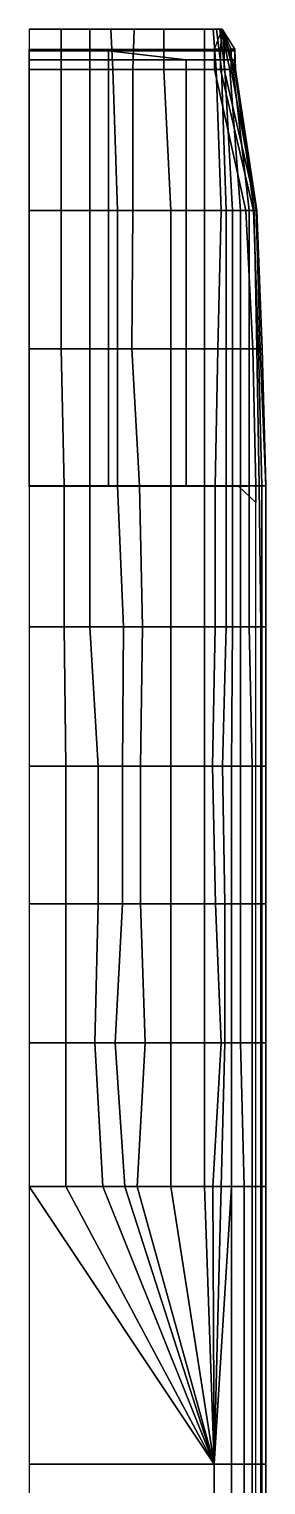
# Model space of a CAD drawing. Extents: x -1.4 to 4.2, y -36.1 to 35.8.
# Drawn here: x 0 to 4.23, y 9.77 to 35.78 of the extents above; entities that cross this region are included whole.
import ezdxf

# ---------------------------------------------------------------- set-up
doc = ezdxf.new("R2010")
doc.units = 0
doc.layers.add('H2', color=7, linetype='CONTINUOUS')

msp = doc.modelspace()

# ---------------------------------------------------------------- linework, layer by layer
at = {"layer": 'H2'}
for points in [[(0, 35.78000000000001, -0.2100000000000008), (3.444999999999993, 35.78000000000001, -0.2100000000000008), (3.444999999999993, 35.78000000000001, 0.2449999999999974), (0, 35.78000000000001, 0.2449999999999974)], [(3.444999999999993, 35.78000000000001, 0.2449999999999974), (3.444999999999993, 35.78000000000001, 0.2449999999999974), (3.41500000000002, 35.42000000000001, 2.674999999999993), (3.310000000000002, 35.42000000000001, 2.719999999999997)], [(3.444999999999993, 35.78000000000001, 0.2449999999999974), (3.444999999999993, 35.78000000000001, 0.2449999999999974), (3.480000000000018, 35.42000000000001, 2.574999999999996), (3.41500000000002, 35.42000000000001, 2.674999999999995)], [(3.444999999999993, 35.78000000000001, 0.2449999999999974), (3.444999999999993, 35.78000000000001, 0.2449999999999974), (3.605000000000018, 35.42000000000001, 1.999999999999998), (3.480000000000018, 35.42000000000001, 2.574999999999997)], [(3.444999999999993, 35.78000000000001, 0.2449999999999974), (3.444999999999993, 35.78000000000001, -0.2100000000000008), (3.685000000000002, 35.06000000000001, -0.2100000000000008), (3.670000000000015, 35.42000000000001, 1.424999999999996)], [(3.444999999999993, 35.78000000000001, 0.2449999999999974), (3.444999999999993, 35.78000000000001, 0.2449999999999974), (3.670000000000015, 35.42000000000001, 1.424999999999996), (3.605000000000018, 35.42000000000001, 1.999999999999998)], [(0, 35.42000000000001, 2.82), (0, 35.42000000000001, 2.82), (1.41500000000002, 35.39000000000001, 2.980000000000005), (2.84e-14, 35.39000000000001, 3.000000000000008)], [(0, 35.42000000000001, 2.82), (0, 35.42000000000001, 2.82), (1.41500000000002, 35.39000000000001, 2.980000000000005)], [(0, 35.42000000000001, 2.82), (3.310000000000002, 35.42000000000001, 2.719999999999997), (3.310000000000002, 35.39000000000001, 2.899999999999997), (1.41500000000002, 35.39000000000001, 2.980000000000005)], [(0, 35.39000000000001, 3), (1.414999999999992, 35.39000000000001, 2.979999999999996), (1.41500000000002, 35.23000000000001, 3.110000000000005), (2.84e-14, 35.23000000000001, 3.130000000000008)], [(1.414999999999992, 35.39000000000001, 2.979999999999996), (1.41500000000002, 35.39000000000001, 2.980000000000005), (2.800000000000039, 35.23000000000001, 3.055000000000005), (1.41500000000002, 35.23000000000001, 3.110000000000005)], [(1.41500000000002, 35.39000000000001, 2.980000000000005), (3.310000000000002, 35.39000000000001, 2.899999999999997), (3.310000000000002, 35.23000000000001, 3.030000000000007), (2.800000000000039, 35.23000000000001, 3.055000000000005)], [(3.310000000000002, 35.42000000000001, 2.719999999999997), (3.41500000000002, 35.42000000000001, 2.674999999999995), (3.415000000000015, 35.38999999999999, 2.855000000000015), (3.309999999999996, 35.38999999999999, 2.900000000000017)], [(3.310000000000002, 35.39000000000001, 2.899999999999997), (3.41500000000002, 35.39000000000001, 2.854999999999995), (3.41500000000002, 35.22999999999999, 2.985000000000005), (3.310000000000002, 35.22999999999999, 3.030000000000007)], [(3.41500000000002, 35.42000000000001, 2.674999999999995), (3.480000000000018, 35.42000000000001, 2.574999999999997), (3.480000000000012, 35.39000000000001, 2.755000000000007), (3.415000000000015, 35.39000000000001, 2.855000000000005)], [(3.41500000000002, 35.39000000000001, 2.854999999999995), (3.480000000000018, 35.39000000000001, 2.754999999999998), (3.480000000000018, 35.23000000000001, 2.884999999999998), (3.41500000000002, 35.23000000000001, 2.984999999999995)], [(3.480000000000018, 35.42000000000001, 2.574999999999997), (3.605000000000018, 35.42000000000001, 1.999999999999998), (3.605000000000012, 35.39000000000001, 2.180000000000022), (3.480000000000012, 35.39000000000001, 2.755000000000022)], [(3.480000000000018, 35.39000000000001, 2.754999999999998), (3.605000000000018, 35.39000000000001, 2.179999999999997), (3.605000000000018, 35.22999999999999, 2.310000000000004), (3.480000000000018, 35.22999999999999, 2.885000000000003)], [(3.605000000000018, 35.42000000000001, 1.999999999999998), (3.670000000000015, 35.42000000000001, 1.424999999999996), (3.67000000000001, 35.38999999999999, 1.605000000000051), (3.605000000000012, 35.38999999999999, 2.180000000000053)], [(3.605000000000018, 35.39000000000001, 2.179999999999997), (3.670000000000015, 35.39000000000001, 1.604999999999996), (3.670000000000015, 35.23000000000001, 1.734999999999995), (3.605000000000018, 35.23000000000001, 2.309999999999998)], [(3.670000000000015, 35.42000000000001, 1.424999999999996), (3.685000000000002, 35.06000000000001, -0.2100000000000008), (3.685000000000002, 35.06000000000001, -0.2100000000000008), (3.670000000000015, 35.39000000000001, 1.604999999999996)], [(3.670000000000015, 35.39000000000001, 1.604999999999996), (3.685000000000002, 35.06000000000001, -0.2100000000000008), (3.685000000000002, 35.06000000000001, -0.2100000000000008), (3.670000000000015, 35.22999999999999, 1.734999999999995)], [(3.310000000000002, 35.22999999999999, 3.029999999999997), (3.41500000000002, 35.22999999999999, 2.984999999999995), (3.41500000000002, 35.06000000000001, 2.984999999999995), (3.310000000000002, 35.06000000000001, 3.029999999999997)], [(3.41500000000002, 35.22999999999999, 2.984999999999995), (3.480000000000018, 35.22999999999999, 2.884999999999998), (3.480000000000018, 35.06000000000001, 2.884999999999998), (3.41500000000002, 35.06000000000001, 2.984999999999995)], [(3.480000000000018, 35.22999999999999, 2.884999999999998), (3.605000000000018, 35.22999999999999, 2.309999999999998), (3.605000000000018, 35.06000000000001, 2.309999999999998), (3.480000000000018, 35.06000000000001, 2.884999999999998)], [(3.605000000000018, 35.22999999999999, 2.309999999999998), (3.670000000000015, 35.22999999999999, 1.734999999999995), (3.670000000000015, 35.06000000000001, 1.734999999999995), (3.605000000000018, 35.06000000000001, 2.309999999999998)], [(3.670000000000015, 35.22999999999999, 1.734999999999995), (3.685000000000002, 35.06000000000001, -0.2100000000000008), (3.685000000000002, 35.06000000000001, -0.2100000000000008), (3.670000000000015, 35.06000000000001, 1.734999999999995)], [(3.310000000000002, 35.06000000000001, 3.029999999999997), (3.41500000000002, 35.06000000000001, 2.984999999999995), (4.004999999999995, 32.54000000000001, 2.964999999999999), (3.869999999999976, 32.54000000000001, 2.999999999999996)], [(3.41500000000002, 35.06000000000001, 2.984999999999995), (3.480000000000018, 35.06000000000001, 2.884999999999998), (4.064999999999997, 32.54000000000001, 2.884999999999998), (4.004999999999995, 32.54000000000001, 2.964999999999999)], [(3.480000000000018, 35.06000000000001, 2.884999999999998), (3.605000000000018, 35.06000000000001, 2.309999999999998), (4.064999999999997, 32.54000000000001, -0.2100000000000008)], [(3.480000000000018, 35.06000000000001, 2.884999999999998), (4.064999999999997, 32.54000000000001, -0.2100000000000008), (4.064999999999997, 32.54000000000001, -0.2100000000000008), (4.064999999999997, 32.54000000000001, 2.884999999999998)], [(3.605000000000018, 35.06000000000001, 2.309999999999998), (3.670000000000015, 35.06000000000001, 1.734999999999995), (4.064999999999997, 32.54000000000001, -0.2100000000000008)], [(3.670000000000015, 35.06000000000001, 1.734999999999995), (3.685000000000002, 35.06000000000001, -0.2100000000000035), (3.685000000000002, 35.06000000000001, -0.2100000000000035), (4.064999999999997, 32.54000000000001, -0.2100000000000008)], [(3.869999999999976, 32.54000000000001, 2.999999999999996), (4.004999999999995, 32.54000000000001, 2.964999999999999), (4.095000000000027, 30.07, 2.964999999999999), (3.990000000000009, 30.07, 2.995)], [(4.004999999999995, 32.54000000000001, 2.964999999999999), (4.064999999999997, 32.54000000000001, 2.884999999999998), (4.160000000000025, 30.07, 2.884999999999998), (4.095000000000027, 30.07, 2.964999999999999)], [(4.064999999999997, 32.54000000000001, 2.884999999999998), (4.064999999999997, 32.54000000000001, -0.2100000000000008), (4.160000000000025, 30.07, -0.2100000000000008), (4.160000000000025, 30.07, 2.884999999999998)], [(3.990000000000009, 30.07, 2.995), (4.095000000000027, 30.07, 2.964999999999999), (4.155000000000029, 27.62, 2.964999999999999), (4.045000000000015, 27.62, 2.989999999999998)], [(4.095000000000027, 30.07, 2.964999999999999), (4.160000000000025, 30.07, 2.884999999999998), (4.225000000000022, 27.62, 2.884999999999998), (4.155000000000029, 27.62, 2.964999999999999)], [(4.160000000000025, 30.07, 2.884999999999998), (4.160000000000025, 30.07, -0.2100000000000008), (4.225000000000022, 27.62, -0.2100000000000008), (4.225000000000022, 27.62, 2.884999999999998)], [(4.045000000000015, 27.62, 2.989999999999994), (4.155000000000029, 27.62, 2.965000000000003), (4.155000000000001, 25.1, 2.965000000000003), (4.044999999999987, 25.1, 2.989999999999994)], [(4.155000000000029, 27.62, 2.965000000000003), (4.225000000000022, 27.62, 2.884999999999998), (4.224999999999994, 25.1, 2.884999999999998), (4.155000000000001, 25.1, 2.965000000000003)], [(4.225000000000022, 27.62, 2.884999999999998), (4.225000000000022, 27.62, -0.2100000000000008), (4.224999999999994, 25.1, -0.2100000000000008), (4.224999999999994, 25.1, 2.884999999999996)], [(4.044999999999987, 25.1, 2.989999999999994), (4.155000000000001, 25.1, 2.965000000000003), (4.155000000000001, 22.61, 2.965000000000003), (4.044999999999987, 22.61, 2.989999999999994)], [(4.155000000000001, 25.1, 2.965000000000003), (4.224999999999994, 25.1, 2.884999999999998), (4.224999999999994, 22.61, 2.884999999999998), (4.155000000000001, 22.61, 2.965000000000003)], [(4.224999999999994, 25.1, 2.884999999999996), (4.224999999999994, 25.1, -0.2100000000000008), (4.224999999999994, 22.61, -0.2100000000000008), (4.224999999999994, 22.61, 2.884999999999997)], [(4.044999999999987, 22.61, 2.989999999999994), (4.155000000000001, 22.61, 2.965000000000003), (4.155000000000022, 20.14999999999996, 2.965000000000003), (4.045000000000008, 20.14999999999996, 2.989999999999994)], [(4.155000000000001, 22.61, 2.965000000000003), (4.224999999999994, 22.61, 2.884999999999998), (4.225000000000015, 20.14999999999996, 2.884999999999998), (4.155000000000022, 20.14999999999996, 2.965000000000003)], [(4.224999999999994, 22.61, 2.884999999999997), (4.224999999999994, 22.61, -0.2100000000000008), (4.225000000000015, 20.14999999999996, -0.2100000000000008), (4.225000000000015, 20.14999999999996, 2.884999999999998)], [(4.045000000000008, 20.14999999999996, 2.989999999999994), (4.155000000000022, 20.14999999999996, 2.965000000000003), (4.155000000000008, 17.66999999999999, 2.965000000000003), (4.045000000000008, 17.66999999999999, 2.989999999999994)], [(4.155000000000022, 20.14999999999996, 2.965000000000003), (4.225000000000015, 20.14999999999996, 2.884999999999998), (4.225000000000008, 17.66999999999999, 2.884999999999998), (4.155000000000008, 17.66999999999999, 2.965000000000003)], [(4.225000000000015, 20.14999999999996, 2.884999999999998), (4.225000000000015, 20.14999999999996, -0.2100000000000008), (4.225000000000008, 17.66999999999999, -0.2100000000000008), (4.225000000000008, 17.66999999999999, 2.884999999999997)], [(4.045000000000008, 17.66999999999999, 2.989999999999994), (4.155000000000008, 17.66999999999999, 2.965000000000003), (4.155000000000004, 15.09999999999998, 2.965000000000003), (4.045000000000005, 15.09999999999998, 2.989999999999994)], [(4.155000000000008, 17.66999999999999, 2.965000000000003), (4.225000000000008, 17.66999999999999, 2.884999999999998), (4.225000000000004, 15.09999999999998, 2.884999999999998), (4.155000000000004, 15.09999999999998, 2.965000000000003)], [(4.225000000000008, 17.66999999999999, 2.884999999999997), (4.225000000000008, 17.66999999999999, -0.2100000000000008), (4.225000000000004, 15.09999999999998, -0.2100000000000008), (4.225000000000004, 15.09999999999998, 2.884999999999998)], [(4.045000000000005, 15.09999999999998, 2.989999999999994), (4.155000000000004, 15.09999999999998, 2.965000000000003), (4.155000000000011, 10.13999999999996, 2.965000000000003), (4.045000000000012, 10.13999999999996, 2.989999999999994)], [(4.155000000000004, 15.09999999999998, 2.965000000000003), (4.225000000000004, 15.09999999999998, 2.884999999999998), (4.225000000000012, 10.13999999999996, 2.884999999999998), (4.155000000000011, 10.13999999999996, 2.965000000000003)], [(4.225000000000004, 15.09999999999998, 2.884999999999998), (4.225000000000004, 15.09999999999998, -0.2100000000000008), (4.225000000000012, 10.13999999999996, -0.2100000000000008), (4.225000000000012, 10.13999999999996, 2.884999999999996)], [(4.045000000000012, 10.13999999999996, 2.989999999999991), (4.155000000000011, 10.13999999999996, 2.964999999999992), (4.155000000000011, 5.099999999999958, 2.964999999999992), (4.045000000000012, 5.099999999999958, 2.989999999999991)], [(4.155000000000011, 10.13999999999996, 2.964999999999992), (4.225000000000012, 10.13999999999996, 2.884999999999994), (4.225000000000012, 5.099999999999958, 2.884999999999994), (4.155000000000011, 5.099999999999958, 2.964999999999992)], [(4.225000000000012, 10.13999999999996, 2.884999999999996), (4.225000000000012, 10.13999999999996, -0.2100000000000008), (4.225000000000012, 5.099999999999958, -0.2100000000000008), (4.225000000000012, 5.099999999999958, 2.884999999999997)]]:
    msp.add_3dface(points, dxfattribs=at)
at = {"layer": 'H2', "color": 1}
for points in [[(1.459999999999979, 35.78000000000001, -0.3450000000000024), (1.875, 35.78000000000001, -0.3450000000000024), (3.444999999999993, 35.78000000000001, -0.2100000000000008), (0, 35.78000000000001, -0.2100000000000008)], [(0.5699999999999932, 35.78000000000001, -0.5400000000000027), (1.084999999999979, 35.78000000000001, -0.4050000000000012), (0, 35.78000000000001, -0.2100000000000008)], [(1.084999999999979, 35.78000000000001, -0.4050000000000012), (1.459999999999979, 35.78000000000001, -0.3450000000000024), (0, 35.78000000000001, -0.2100000000000008)], [(0, 35.78000000000001, -0.7149999999999999), (0.5699999999999932, 35.78000000000001, -0.5400000000000027), (0, 35.78000000000001, -0.2100000000000008)], [(2.84e-14, 35.06000000000001, -0.7699999999999996), (0.5700000000000216, 35.06000000000001, -0.5950000000000025), (0.5699999999999932, 35.78000000000001, -0.5350000000000003), (0, 35.78000000000001, -0.7149999999999999)], [(0.5700000000000216, 35.06000000000001, -0.5950000000000025), (1.085000000000007, 35.06000000000001, -0.485000000000003), (1.084999999999979, 35.78000000000001, -0.4050000000000012), (0.5699999999999932, 35.78000000000001, -0.5350000000000003)], [(1.085000000000007, 35.06000000000001, -0.485000000000003), (1.495000000000004, 35.06000000000001, -0.4200000000000017), (1.459999999999979, 35.78000000000001, -0.3450000000000024), (1.084999999999979, 35.78000000000001, -0.4050000000000012)], [(1.495000000000004, 35.06000000000001, -0.4200000000000017), (1.850000000000022, 35.06000000000001, -0.4200000000000017), (1.875, 35.78000000000001, -0.3450000000000024), (1.459999999999979, 35.78000000000001, -0.3450000000000024)], [(1.850000000000022, 35.06000000000001, -0.4200000000000017), (2.405000000000001, 35.06000000000001, -0.5000000000000036), (2.404999999999972, 35.78000000000001, -0.4750000000000015), (1.875, 35.78000000000001, -0.3450000000000024)], [(1.875, 35.78000000000001, -0.3450000000000024), (2.404999999999972, 35.78000000000001, -0.4750000000000015), (3.444999999999993, 35.78000000000001, -0.2100000000000008)], [(2.404999999999972, 35.78000000000001, -0.4750000000000015), (3.129999999999995, 35.78000000000001, -0.7300000000000005), (3.444999999999993, 35.78000000000001, -0.2100000000000008)], [(2.405000000000001, 35.06000000000001, -0.5000000000000036), (3.130000000000023, 35.06000000000001, -0.7500000000000036), (3.129999999999995, 35.78000000000001, -0.7300000000000005), (2.404999999999972, 35.78000000000001, -0.4750000000000015)], [(3.129999999999995, 35.78000000000001, -0.7300000000000005), (3.284999999999996, 35.78000000000001, -0.7850000000000003), (3.444999999999993, 35.78000000000001, -0.2100000000000008)], [(3.130000000000023, 35.06000000000001, -0.7500000000000036), (3.340000000000003, 35.06000000000001, -0.8550000000000004), (3.284999999999996, 35.78000000000001, -0.7850000000000003), (3.129999999999995, 35.78000000000001, -0.7300000000000005)], [(3.284999999999996, 35.78000000000001, -0.7850000000000003), (3.34499999999997, 35.78000000000001, -0.7850000000000003), (3.439999999999997, 35.78000000000001, -0.5199999999999996), (3.444999999999993, 35.78000000000001, -0.2100000000000017)], [(3.340000000000003, 35.06000000000001, -0.8550000000000004), (3.435000000000002, 35.06000000000001, -0.8550000000000004), (3.34499999999997, 35.78000000000001, -0.7850000000000003), (3.284999999999996, 35.78000000000001, -0.7850000000000003)], [(3.34499999999997, 35.78000000000001, -0.7850000000000003), (3.404999999999972, 35.78000000000001, -0.735000000000003), (3.429999999999978, 35.78000000000001, -0.6700000000000017), (3.439999999999997, 35.78000000000001, -0.5199999999999996)], [(3.404999999999972, 35.78000000000001, -0.735000000000003), (3.34499999999997, 35.78000000000001, -0.7850000000000003), (3.435000000000002, 35.06000000000001, -0.8550000000000004), (3.495000000000004, 35.06000000000001, -0.8249999999999992)], [(3.429999999999978, 35.78000000000001, -0.6700000000000017), (3.404999999999972, 35.78000000000001, -0.735000000000003), (3.495000000000004, 35.06000000000001, -0.8249999999999992), (3.585000000000007, 35.06000000000001, -0.740000000000002)], [(3.439999999999997, 35.78000000000001, -0.5199999999999996), (3.429999999999978, 35.78000000000001, -0.6700000000000017), (3.585000000000007, 35.06000000000001, -0.740000000000002), (3.640000000000014, 35.06000000000001, -0.6400000000000042)], [(3.444999999999993, 35.78000000000001, -0.2100000000000008), (3.439999999999997, 35.78000000000001, -0.5199999999999996), (3.685000000000002, 35.06000000000001, -0.3450000000000024), (3.685000000000002, 35.06000000000001, -0.2100000000000008)], [(3.439999999999997, 35.78000000000001, -0.5199999999999996), (3.439999999999997, 35.78000000000001, -0.5199999999999996), (3.670000000000015, 35.06000000000001, -0.5199999999999996), (3.685000000000002, 35.06000000000001, -0.3450000000000024)], [(3.439999999999997, 35.78000000000001, -0.5199999999999996), (3.439999999999997, 35.78000000000001, -0.5199999999999996), (3.640000000000014, 35.06000000000001, -0.6400000000000042), (3.670000000000015, 35.06000000000001, -0.5199999999999996)], [(0, 32.54000000000001, -0.8300000000000018), (0.5699999999999932, 32.54000000000001, -0.6400000000000042), (0.5700000000000216, 35.06000000000001, -0.5950000000000025), (2.84e-14, 35.06000000000001, -0.7699999999999996)], [(0.5699999999999932, 32.54000000000001, -0.6400000000000042), (1.084999999999979, 32.54000000000001, -0.5300000000000012), (1.085000000000007, 35.06000000000001, -0.485000000000003), (0.5700000000000216, 35.06000000000001, -0.5950000000000025)], [(1.084999999999979, 32.54000000000001, -0.5300000000000012), (1.574999999999988, 32.54000000000001, -0.4600000000000009), (1.495000000000004, 35.06000000000001, -0.4200000000000017), (1.085000000000007, 35.06000000000001, -0.485000000000003)], [(1.574999999999988, 32.54000000000001, -0.4600000000000009), (1.849999999999994, 32.54000000000001, -0.4600000000000009), (1.850000000000022, 35.06000000000001, -0.4200000000000017), (1.495000000000004, 35.06000000000001, -0.4200000000000017)], [(1.849999999999994, 32.54000000000001, -0.4600000000000009), (2.529999999999972, 32.54000000000001, -0.5150000000000042), (2.405000000000001, 35.06000000000001, -0.5000000000000036), (1.850000000000022, 35.06000000000001, -0.4200000000000017)], [(2.529999999999972, 32.54000000000001, -0.5150000000000042), (3.129999999999995, 32.54000000000001, -0.8200000000000038), (3.130000000000023, 35.06000000000001, -0.7500000000000036), (2.405000000000001, 35.06000000000001, -0.5000000000000036)], [(3.129999999999995, 32.54000000000001, -0.8200000000000038), (3.424999999999982, 32.54000000000001, -0.9700000000000024), (3.340000000000003, 35.06000000000001, -0.8550000000000004), (3.130000000000023, 35.06000000000001, -0.7500000000000036)], [(3.424999999999982, 32.54000000000001, -0.9700000000000024), (3.514999999999986, 32.54000000000001, -0.9700000000000024), (3.435000000000002, 35.06000000000001, -0.8550000000000004), (3.340000000000003, 35.06000000000001, -0.8550000000000004)], [(3.495000000000004, 35.06000000000001, -0.8249999999999992), (3.435000000000002, 35.06000000000001, -0.8550000000000004), (3.514999999999986, 32.54000000000001, -0.9700000000000024), (3.629999999999995, 32.54000000000001, -0.9300000000000032)], [(3.585000000000007, 35.06000000000001, -0.740000000000002), (3.495000000000004, 35.06000000000001, -0.8249999999999992), (3.629999999999995, 32.54000000000001, -0.9300000000000032), (3.769999999999981, 32.54000000000001, -0.8399999999999997)], [(3.640000000000014, 35.06000000000001, -0.6400000000000042), (3.585000000000007, 35.06000000000001, -0.740000000000002), (3.769999999999981, 32.54000000000001, -0.8399999999999997), (3.929999999999978, 32.54000000000001, -0.6850000000000023)], [(3.670000000000015, 35.06000000000001, -0.5199999999999996), (3.640000000000014, 35.06000000000001, -0.6400000000000042), (3.929999999999978, 32.54000000000001, -0.6850000000000023), (4.014999999999986, 32.54000000000001, -0.5199999999999996)], [(3.685000000000002, 35.06000000000001, -0.3450000000000024), (3.670000000000015, 35.06000000000001, -0.5199999999999996), (4.014999999999986, 32.54000000000001, -0.5199999999999996), (4.054999999999978, 32.54000000000001, -0.3450000000000024)], [(3.685000000000002, 35.06000000000001, -0.2100000000000017), (3.685000000000002, 35.06000000000001, -0.3450000000000024), (4.054999999999978, 32.54000000000001, -0.3450000000000024), (4.064999999999997, 32.54000000000001, -0.2100000000000008)], [(0, 30.07, -0.9850000000000029), (0.5700000000000216, 30.07, -0.735000000000003), (0.5699999999999932, 32.54000000000001, -0.6400000000000042), (0, 32.54000000000001, -0.8300000000000018)], [(0.5700000000000216, 30.07, -0.735000000000003), (1.085000000000007, 30.07, -0.5749999999999993), (1.084999999999979, 32.54000000000001, -0.5300000000000012), (0.5699999999999932, 32.54000000000001, -0.6400000000000042)], [(1.085000000000007, 30.07, -0.5749999999999993), (1.575000000000017, 30.07, -0.485000000000003), (1.574999999999988, 32.54000000000001, -0.4600000000000009), (1.084999999999979, 32.54000000000001, -0.5300000000000012)], [(1.575000000000017, 30.07, -0.485000000000003), (1.830000000000012, 30.07, -0.485000000000003), (1.849999999999994, 32.54000000000001, -0.4600000000000009), (1.574999999999988, 32.54000000000001, -0.4600000000000009)], [(1.830000000000012, 30.07, -0.485000000000003), (2.530000000000029, 30.07, -0.6600000000000003), (2.529999999999972, 32.54000000000001, -0.5150000000000042), (1.849999999999994, 32.54000000000001, -0.4600000000000009)], [(2.530000000000029, 30.07, -0.6600000000000003), (3.130000000000023, 30.07, -0.9600000000000009), (3.129999999999995, 32.54000000000001, -0.8200000000000038), (2.529999999999972, 32.54000000000001, -0.5150000000000042)], [(3.130000000000023, 30.07, -0.9600000000000009), (3.370000000000004, 30.07, -1.089999999999999), (3.424999999999982, 32.54000000000001, -0.9700000000000024), (3.129999999999995, 32.54000000000001, -0.8200000000000038)], [(3.370000000000004, 30.07, -1.089999999999999), (3.515000000000014, 30.07, -1.089999999999999), (3.514999999999986, 32.54000000000001, -0.9700000000000024), (3.424999999999982, 32.54000000000001, -0.9700000000000024)], [(3.629999999999995, 32.54000000000001, -0.9300000000000032), (3.514999999999986, 32.54000000000001, -0.9700000000000024), (3.515000000000014, 30.07, -1.089999999999999), (3.630000000000023, 30.07, -1.070000000000003)], [(3.769999999999981, 32.54000000000001, -0.8399999999999997), (3.629999999999995, 32.54000000000001, -0.9300000000000032), (3.630000000000023, 30.07, -1.070000000000003), (3.77000000000001, 30.07, -1.005000000000002)], [(3.929999999999978, 32.54000000000001, -0.6850000000000023), (3.769999999999981, 32.54000000000001, -0.8399999999999997), (3.77000000000001, 30.07, -1.005000000000002), (3.930000000000006, 30.07, -0.8750000000000036)], [(4.014999999999986, 32.54000000000001, -0.5199999999999996), (3.929999999999978, 32.54000000000001, -0.6850000000000023), (3.930000000000006, 30.07, -0.8750000000000036), (4.065000000000026, 30.07, -0.6800000000000033)], [(4.054999999999978, 32.54000000000001, -0.3450000000000024), (4.014999999999986, 32.54000000000001, -0.5199999999999996), (4.065000000000026, 30.07, -0.6800000000000033), (4.125, 30.07, -0.5250000000000022)], [(4.064999999999997, 32.54000000000001, -0.2100000000000008), (4.054999999999978, 32.54000000000001, -0.3450000000000024), (4.125, 30.07, -0.5250000000000022), (4.160000000000025, 30.07, -0.2100000000000008)], [(2.84e-14, 27.62, -1.48), (0.6250000000000285, 27.62, -1.065000000000001), (0.5700000000000216, 30.07, -0.735000000000003), (0, 30.07, -0.9850000000000029)], [(0.6250000000000285, 27.62, -1.065000000000001), (1.085000000000007, 27.62, -0.8350000000000009), (1.085000000000007, 30.07, -0.5749999999999993), (0.5700000000000216, 30.07, -0.735000000000003)], [(1.085000000000007, 27.62, -0.8350000000000009), (1.575000000000017, 27.62, -0.6999999999999993), (1.575000000000017, 30.07, -0.485000000000003), (1.085000000000007, 30.07, -0.5749999999999993)], [(1.575000000000017, 27.62, -0.6999999999999993), (1.969999999999998, 27.62, -0.6999999999999993), (1.830000000000012, 30.07, -0.485000000000003), (1.575000000000017, 30.07, -0.485000000000003)], [(1.969999999999998, 27.62, -0.6999999999999993), (2.530000000000001, 27.62, -0.8399999999999997), (2.530000000000029, 30.07, -0.6600000000000003), (1.830000000000012, 30.07, -0.485000000000003)], [(2.530000000000001, 27.62, -0.8399999999999997), (3.130000000000023, 27.62, -1.170000000000001), (3.130000000000023, 30.07, -0.9600000000000009), (2.530000000000029, 30.07, -0.6600000000000003)], [(3.130000000000023, 27.62, -1.170000000000001), (3.320000000000021, 27.62, -1.250000000000003), (3.370000000000004, 30.07, -1.089999999999999), (3.130000000000023, 30.07, -0.9600000000000009)], [(3.320000000000021, 27.62, -1.250000000000003), (3.515000000000014, 27.62, -1.250000000000003), (3.515000000000014, 30.07, -1.089999999999999), (3.370000000000004, 30.07, -1.089999999999999)], [(3.630000000000023, 30.07, -1.070000000000003), (3.515000000000014, 30.07, -1.089999999999999), (3.515000000000014, 27.62, -1.250000000000003), (3.630000000000023, 27.62, -1.225000000000001)], [(3.77000000000001, 30.07, -1.005000000000002), (3.630000000000023, 30.07, -1.070000000000003), (3.630000000000023, 27.62, -1.225000000000001), (3.77000000000001, 27.62, -1.170000000000001)], [(3.930000000000006, 30.07, -0.8750000000000036), (3.77000000000001, 30.07, -1.005000000000002), (3.77000000000001, 27.62, -1.170000000000001), (3.930000000000006, 27.62, -1.055000000000003)], [(4.065000000000026, 30.07, -0.6800000000000033), (3.930000000000006, 30.07, -0.8750000000000036), (3.930000000000006, 27.62, -1.055000000000003), (4.105000000000018, 27.62, -0.8399999999999997)], [(4.125, 30.07, -0.5250000000000022), (4.065000000000026, 30.07, -0.6800000000000033), (4.105000000000018, 27.62, -0.8399999999999997), (4.225000000000022, 27.62, -0.5250000000000022)], [(4.160000000000025, 30.07, -0.2100000000000008), (4.125, 30.07, -0.5250000000000022), (4.225000000000022, 27.62, -0.5250000000000022), (4.225000000000022, 27.62, -0.2100000000000008)], [(-1.42e-14, 25.1, -1.98), (0.6249999999999858, 25.1, -1.380000000000002), (0.6250000000000285, 27.62, -1.065000000000001), (2.84e-14, 27.62, -1.48)], [(0.6249999999999858, 25.1, -1.380000000000002), (1.084999999999979, 25.1, -1.080000000000001), (1.085000000000007, 27.62, -0.8350000000000009), (0.6250000000000285, 27.62, -1.065000000000001)], [(1.084999999999979, 25.1, -1.080000000000001), (1.684999999999988, 25.1, -0.9400000000000012), (1.575000000000017, 27.62, -0.6999999999999993), (1.085000000000007, 27.62, -0.8350000000000009)], [(1.684999999999988, 25.1, -0.9400000000000012), (2.024999999999977, 25.1, -0.9400000000000012), (1.969999999999998, 27.62, -0.6999999999999993), (1.575000000000017, 27.62, -0.6999999999999993)], [(2.024999999999977, 25.1, -0.9400000000000012), (2.529999999999986, 25.1, -1.040000000000002), (2.530000000000001, 27.62, -0.8399999999999997), (1.969999999999998, 27.62, -0.6999999999999993)], [(2.529999999999986, 25.1, -1.040000000000002), (3.129999999999981, 25.1, -1.290000000000002), (3.130000000000023, 27.62, -1.170000000000001), (2.530000000000001, 27.62, -0.8399999999999997)], [(3.129999999999981, 25.1, -1.290000000000002), (3.319999999999993, 25.1, -1.37), (3.320000000000021, 27.62, -1.250000000000003), (3.130000000000023, 27.62, -1.170000000000001)], [(3.319999999999993, 25.1, -1.37), (3.514999999999986, 25.1, -1.37), (3.515000000000014, 27.62, -1.250000000000003), (3.320000000000021, 27.62, -1.250000000000003)], [(3.630000000000023, 27.62, -1.225000000000001), (3.515000000000014, 27.62, -1.250000000000003), (3.514999999999986, 25.1, -1.37), (3.629999999999981, 25.1, -1.345000000000002)], [(3.77000000000001, 27.62, -1.170000000000001), (3.630000000000023, 27.62, -1.225000000000001), (3.629999999999981, 25.1, -1.345000000000002), (3.769999999999981, 25.1, -1.280000000000001)], [(3.930000000000006, 27.62, -1.055000000000003), (3.77000000000001, 27.62, -1.170000000000001), (3.769999999999981, 25.1, -1.280000000000001), (3.929999999999978, 25.1, -1.165000000000002)], [(4.105000000000018, 27.62, -0.8399999999999997), (3.930000000000006, 27.62, -1.055000000000003), (3.929999999999978, 25.1, -1.165000000000002), (4.13499999999999, 25.1, -0.9050000000000011)], [(4.225000000000022, 27.62, -0.5250000000000022), (4.105000000000018, 27.62, -0.8399999999999997), (4.13499999999999, 25.1, -0.9050000000000011), (4.224999999999994, 25.1, -0.6550000000000012)], [(4.225000000000022, 27.62, -0.2100000000000008), (4.225000000000022, 27.62, -0.5250000000000022), (4.224999999999994, 25.1, -0.6550000000000012), (4.224999999999994, 25.1, -0.2100000000000008)], [(-1.42e-14, 22.61, -1.98), (0.654999999999987, 22.61, -1.505000000000002), (0.6249999999999858, 25.1, -1.380000000000002), (-1.42e-14, 25.1, -1.98)], [(0.654999999999987, 22.61, -1.505000000000002), (1.229999999999989, 22.61, -1.225000000000001), (1.084999999999979, 25.1, -1.080000000000001), (0.6249999999999858, 25.1, -1.380000000000002)], [(1.229999999999989, 22.61, -1.225000000000001), (1.664999999999992, 22.61, -1.135000000000001), (1.684999999999988, 25.1, -0.9400000000000012), (1.084999999999979, 25.1, -1.080000000000001)], [(1.664999999999992, 22.61, -1.135000000000001), (1.98999999999998, 22.61, -1.130000000000002), (2.024999999999977, 25.1, -0.9400000000000012), (1.684999999999988, 25.1, -0.9400000000000012)], [(1.98999999999998, 22.61, -1.130000000000002), (2.529999999999986, 22.61, -1.214999999999999), (2.529999999999986, 25.1, -1.040000000000002), (2.024999999999977, 25.1, -0.9400000000000012)], [(2.529999999999986, 22.61, -1.214999999999999), (3.129999999999981, 22.61, -1.440000000000001), (3.129999999999981, 25.1, -1.290000000000002), (2.529999999999986, 25.1, -1.040000000000002)], [(3.129999999999981, 22.61, -1.440000000000001), (3.274999999999977, 22.61, -1.505000000000002), (3.319999999999993, 25.1, -1.37), (3.129999999999981, 25.1, -1.290000000000002)], [(3.274999999999977, 22.61, -1.505000000000002), (3.449999999999988, 22.61, -1.510000000000001), (3.514999999999986, 25.1, -1.37), (3.319999999999993, 25.1, -1.37)], [(3.629999999999981, 25.1, -1.345000000000002), (3.514999999999986, 25.1, -1.37), (3.449999999999988, 22.61, -1.510000000000001), (3.609999999999985, 22.61, -1.48)], [(3.769999999999981, 25.1, -1.280000000000001), (3.629999999999981, 25.1, -1.345000000000002), (3.609999999999985, 22.61, -1.48), (3.769999999999981, 22.61, -1.400000000000002)], [(3.929999999999978, 25.1, -1.165000000000002), (3.769999999999981, 25.1, -1.280000000000001), (3.769999999999981, 22.61, -1.400000000000002), (3.979999999999989, 22.61, -1.225000000000001)], [(4.13499999999999, 25.1, -0.9050000000000011), (3.929999999999978, 25.1, -1.165000000000002), (3.979999999999989, 22.61, -1.225000000000001), (4.13499999999999, 22.61, -1.010000000000001)], [(4.224999999999994, 25.1, -0.6550000000000012), (4.13499999999999, 25.1, -0.9050000000000011), (4.13499999999999, 22.61, -1.010000000000001), (4.224999999999994, 22.61, -0.740000000000002)], [(4.224999999999994, 25.1, -0.2100000000000008), (4.224999999999994, 25.1, -0.6550000000000012), (4.224999999999994, 22.61, -0.740000000000002), (4.224999999999994, 22.61, -0.2100000000000008)], [(7.1e-15, 20.14999999999996, -1.98), (0.6550000000000084, 20.14999999999996, -1.644999999999999), (0.654999999999987, 22.61, -1.505000000000002), (-1.42e-14, 22.61, -1.98)], [(0.6550000000000084, 20.14999999999996, -1.644999999999999), (1.230000000000011, 20.14999999999996, -1.440000000000001), (1.229999999999989, 22.61, -1.225000000000001), (0.654999999999987, 22.61, -1.505000000000002)], [(1.230000000000011, 20.14999999999996, -1.440000000000001), (1.665000000000013, 20.14999999999996, -1.37), (1.664999999999992, 22.61, -1.135000000000001), (1.229999999999989, 22.61, -1.225000000000001)], [(1.665000000000013, 20.14999999999996, -1.37), (1.990000000000001, 20.14999999999996, -1.37), (1.98999999999998, 22.61, -1.130000000000002), (1.664999999999992, 22.61, -1.135000000000001)], [(1.990000000000001, 20.14999999999996, -1.37), (2.530000000000008, 20.14999999999996, -1.435000000000002), (2.529999999999986, 22.61, -1.214999999999999), (1.98999999999998, 22.61, -1.130000000000002)], [(2.530000000000008, 20.14999999999996, -1.435000000000002), (3.130000000000002, 20.14999999999996, -1.595000000000002), (3.129999999999981, 22.61, -1.440000000000001), (2.529999999999986, 22.61, -1.214999999999999)], [(3.130000000000002, 20.14999999999996, -1.595000000000002), (3.325000000000009, 20.14999999999996, -1.650000000000002), (3.274999999999977, 22.61, -1.505000000000002), (3.129999999999981, 22.61, -1.440000000000001)], [(3.325000000000009, 20.14999999999996, -1.650000000000002), (3.490000000000001, 20.14999999999996, -1.650000000000002), (3.449999999999988, 22.61, -1.510000000000001), (3.274999999999977, 22.61, -1.505000000000002)], [(3.609999999999985, 22.61, -1.48), (3.449999999999988, 22.61, -1.510000000000001), (3.490000000000001, 20.14999999999996, -1.650000000000002), (3.610000000000006, 20.14999999999996, -1.615000000000001)], [(3.769999999999981, 22.61, -1.400000000000002), (3.609999999999985, 22.61, -1.48), (3.610000000000006, 20.14999999999996, -1.615000000000001), (3.770000000000003, 20.14999999999996, -1.535)], [(3.979999999999989, 22.61, -1.225000000000001), (3.769999999999981, 22.61, -1.400000000000002), (3.770000000000003, 20.14999999999996, -1.535), (3.980000000000011, 20.14999999999996, -1.345000000000002)], [(4.13499999999999, 22.61, -1.010000000000001), (3.979999999999989, 22.61, -1.225000000000001), (3.980000000000011, 20.14999999999996, -1.345000000000002), (4.135000000000012, 20.14999999999996, -1.100000000000001)], [(4.224999999999994, 22.61, -0.740000000000002), (4.13499999999999, 22.61, -1.010000000000001), (4.135000000000012, 20.14999999999996, -1.100000000000001), (4.225000000000015, 20.14999999999996, -0.740000000000002)], [(4.224999999999994, 22.61, -0.2100000000000008), (4.224999999999994, 22.61, -0.740000000000002), (4.225000000000015, 20.14999999999996, -0.740000000000002), (4.225000000000015, 20.14999999999996, -0.2100000000000008)], [(0, 17.66999999999996, -1.98), (0.6550000000000012, 17.66999999999996, -1.760000000000001), (0.6550000000000084, 20.14999999999996, -1.644999999999999), (7.1e-15, 20.14999999999996, -1.98)], [(0.6550000000000012, 17.66999999999996, -1.760000000000001), (1.174999999999997, 17.66999999999996, -1.655000000000001), (1.230000000000011, 20.14999999999996, -1.440000000000001), (0.6550000000000084, 20.14999999999996, -1.644999999999999)], [(1.174999999999997, 17.66999999999996, -1.655000000000001), (1.534999999999996, 17.66999999999996, -1.595000000000002), (1.665000000000013, 20.14999999999996, -1.37), (1.230000000000011, 20.14999999999996, -1.440000000000001)], [(1.534999999999996, 17.66999999999996, -1.595000000000002), (2.07, 17.66999999999996, -1.595000000000002), (1.990000000000001, 20.14999999999996, -1.37), (1.665000000000013, 20.14999999999996, -1.37)], [(2.07, 17.66999999999996, -1.595000000000002), (2.530000000000001, 17.66999999999996, -1.640000000000004), (2.530000000000008, 20.14999999999996, -1.435000000000002), (1.990000000000001, 20.14999999999996, -1.37)], [(2.530000000000001, 17.66999999999996, -1.640000000000004), (3.129999999999995, 17.66999999999996, -1.720000000000002), (3.130000000000002, 20.14999999999996, -1.595000000000002), (2.530000000000008, 20.14999999999996, -1.435000000000002)], [(3.129999999999995, 17.66999999999996, -1.720000000000002), (3.424999999999997, 17.66999999999996, -1.769999999999999), (3.325000000000009, 20.14999999999996, -1.650000000000002), (3.130000000000002, 20.14999999999996, -1.595000000000002)], [(3.424999999999997, 17.66999999999996, -1.769999999999999), (3.489999999999994, 17.66999999999996, -1.769999999999999), (3.490000000000001, 20.14999999999996, -1.650000000000002), (3.325000000000009, 20.14999999999996, -1.650000000000002)], [(3.610000000000006, 20.14999999999996, -1.615000000000001), (3.490000000000001, 20.14999999999996, -1.650000000000002), (3.489999999999994, 17.66999999999996, -1.769999999999999), (3.610000000000006, 17.66999999999996, -1.740000000000001)], [(3.770000000000003, 20.14999999999996, -1.535), (3.610000000000006, 20.14999999999996, -1.615000000000001), (3.610000000000006, 17.66999999999996, -1.740000000000001), (3.769999999999996, 17.66999999999999, -1.665000000000002)], [(3.980000000000011, 20.14999999999996, -1.345000000000002), (3.770000000000003, 20.14999999999996, -1.535), (3.769999999999996, 17.66999999999999, -1.665000000000002), (3.980000000000011, 17.66999999999999, -1.470000000000002)], [(4.135000000000012, 20.14999999999996, -1.100000000000001), (3.980000000000011, 20.14999999999996, -1.345000000000002), (3.980000000000011, 17.66999999999999, -1.470000000000002), (4.135000000000012, 17.66999999999999, -1.255000000000002)], [(4.225000000000015, 20.14999999999996, -0.740000000000002), (4.135000000000012, 20.14999999999996, -1.100000000000001), (4.135000000000012, 17.66999999999999, -1.255000000000002), (4.225000000000008, 17.66999999999999, -0.9900000000000019)], [(4.225000000000015, 20.14999999999996, -0.2100000000000008), (4.225000000000015, 20.14999999999996, -0.740000000000002), (4.225000000000008, 17.66999999999999, -0.9900000000000019), (4.225000000000008, 17.66999999999999, -0.2100000000000008)], [(-3.6e-15, 15.09999999999998, -1.98), (0.6549999999999976, 15.09999999999998, -1.875000000000003), (0.6550000000000012, 17.66999999999996, -1.760000000000001), (0, 17.66999999999996, -1.98)], [(0.6549999999999976, 15.09999999999998, -1.875000000000003), (1.315000000000001, 15.09999999999998, -1.815000000000001), (1.174999999999997, 17.66999999999996, -1.655000000000001), (0.6550000000000012, 17.66999999999996, -1.760000000000001)], [(1.315000000000001, 15.09999999999998, -1.815000000000001), (1.705000000000001, 15.09999999999998, -1.795000000000001), (1.534999999999996, 17.66999999999996, -1.595000000000002), (1.174999999999997, 17.66999999999996, -1.655000000000001)], [(1.705000000000001, 15.09999999999998, -1.795000000000001), (1.929999999999996, 15.09999999999998, -1.795000000000001), (2.07, 17.66999999999996, -1.595000000000002), (1.534999999999996, 17.66999999999996, -1.595000000000002)], [(1.929999999999996, 15.09999999999998, -1.795000000000001), (2.529999999999997, 15.09999999999998, -1.815000000000001), (2.530000000000001, 17.66999999999996, -1.640000000000004), (2.07, 17.66999999999996, -1.595000000000002)], [(2.529999999999997, 15.09999999999998, -1.815000000000001), (3.129999999999999, 15.09999999999998, -1.860000000000002), (3.129999999999995, 17.66999999999996, -1.720000000000002), (2.530000000000001, 17.66999999999996, -1.640000000000004)], [(3.129999999999999, 15.09999999999998, -1.860000000000002), (3.279999999999997, 15.09999999999998, -1.880000000000002), (3.424999999999997, 17.66999999999996, -1.769999999999999), (3.129999999999995, 17.66999999999996, -1.720000000000002)], [(3.279999999999997, 15.09999999999998, -1.880000000000002), (3.429999999999996, 15.09999999999998, -1.880000000000002), (3.489999999999994, 17.66999999999996, -1.769999999999999), (3.424999999999997, 17.66999999999996, -1.769999999999999)], [(3.610000000000006, 17.66999999999996, -1.740000000000001), (3.489999999999994, 17.66999999999996, -1.769999999999999), (3.429999999999996, 15.09999999999998, -1.880000000000002), (3.610000000000002, 15.09999999999998, -1.845000000000002)], [(3.769999999999996, 17.66999999999999, -1.665000000000002), (3.610000000000006, 17.66999999999996, -1.740000000000001), (3.610000000000002, 15.09999999999998, -1.845000000000002), (3.835000000000004, 15.09999999999998, -1.720000000000002)], [(3.980000000000011, 17.66999999999999, -1.470000000000002), (3.769999999999996, 17.66999999999999, -1.665000000000002), (3.835000000000004, 15.09999999999998, -1.720000000000002), (3.980000000000007, 15.09999999999998, -1.589999999999999)], [(4.135000000000012, 17.66999999999999, -1.255000000000002), (3.980000000000011, 17.66999999999999, -1.470000000000002), (3.980000000000007, 15.09999999999998, -1.589999999999999), (4.135000000000008, 15.09999999999998, -1.375000000000003)], [(4.225000000000008, 17.66999999999999, -0.9900000000000019), (4.135000000000012, 17.66999999999999, -1.255000000000002), (4.135000000000008, 15.09999999999998, -1.375000000000003), (4.225000000000004, 15.09999999999998, -1.150000000000002)], [(4.225000000000008, 17.66999999999999, -0.2100000000000008), (4.225000000000008, 17.66999999999999, -0.9900000000000019), (4.225000000000004, 15.09999999999998, -1.150000000000002), (4.225000000000004, 15.09999999999998, -0.2100000000000008)], [(0.6549999999999976, 15.09999999999998, -1.875000000000003), (0.6549999999999976, 15.09999999999998, -1.875000000000003), (-3.6e-15, 15.09999999999998, -1.98), (3.30500000000001, 10.13999999999996, -1.949999999999999)], [(3.6e-15, 10.13999999999996, -1.990000000000001), (3.30500000000001, 10.13999999999996, -1.949999999999999), (-3.6e-15, 15.09999999999998, -1.98)], [(1.315000000000001, 15.09999999999998, -1.815000000000001), (1.315000000000001, 15.09999999999998, -1.815000000000001), (0.6549999999999976, 15.09999999999998, -1.875000000000003), (3.30500000000001, 10.13999999999996, -1.949999999999999)], [(1.705000000000001, 15.09999999999998, -1.795000000000001), (1.705000000000001, 15.09999999999998, -1.795000000000001), (1.315000000000001, 15.09999999999998, -1.815000000000001), (3.30500000000001, 10.13999999999996, -1.949999999999999)], [(1.929999999999996, 15.09999999999998, -1.795000000000001), (1.929999999999996, 15.09999999999998, -1.795000000000001), (1.705000000000001, 15.09999999999998, -1.795000000000001), (3.30500000000001, 10.13999999999996, -1.949999999999999)], [(2.529999999999997, 15.09999999999998, -1.815000000000001), (2.529999999999997, 15.09999999999998, -1.815000000000001), (1.929999999999996, 15.09999999999998, -1.795000000000001), (3.30500000000001, 10.13999999999996, -1.949999999999999)], [(3.129999999999999, 15.09999999999998, -1.860000000000002), (3.129999999999999, 15.09999999999998, -1.860000000000002), (2.529999999999997, 15.09999999999998, -1.815000000000001), (3.30500000000001, 10.13999999999996, -1.949999999999999)], [(3.279999999999997, 15.09999999999998, -1.880000000000002), (3.279999999999997, 15.09999999999998, -1.880000000000002), (3.129999999999999, 15.09999999999998, -1.860000000000002), (3.30500000000001, 10.13999999999996, -1.949999999999999)], [(3.429999999999996, 15.09999999999998, -1.880000000000002), (3.429999999999996, 15.09999999999998, -1.880000000000002), (3.279999999999997, 15.09999999999998, -1.880000000000002), (3.30500000000001, 10.13999999999996, -1.949999999999999)], [(3.610000000000002, 15.09999999999998, -1.845000000000002), (3.610000000000002, 15.09999999999998, -1.845000000000002), (3.429999999999996, 15.09999999999998, -1.880000000000002), (3.30500000000001, 10.13999999999996, -1.949999999999999)], [(3.610000000000002, 15.09999999999998, -1.845000000000002), (3.610000000000002, 15.09999999999998, -1.845000000000002), (3.30500000000001, 10.13999999999996, -1.949999999999999), (3.61000000000001, 10.13999999999996, -1.894999999999999)], [(3.835000000000004, 15.09999999999998, -1.720000000000002), (3.610000000000002, 15.09999999999998, -1.845000000000002), (3.61000000000001, 10.13999999999996, -1.894999999999999), (3.835000000000011, 10.13999999999996, -1.780000000000001)], [(3.980000000000007, 15.09999999999998, -1.589999999999999), (3.835000000000004, 15.09999999999998, -1.720000000000002), (3.835000000000011, 10.13999999999996, -1.780000000000001), (3.980000000000014, 10.13999999999996, -1.655000000000001)], [(4.135000000000008, 15.09999999999998, -1.375000000000003), (3.980000000000007, 15.09999999999998, -1.589999999999999), (3.980000000000014, 10.13999999999996, -1.655000000000001), (4.135000000000015, 10.13999999999996, -1.435000000000002)], [(4.225000000000004, 15.09999999999998, -1.150000000000002), (4.135000000000008, 15.09999999999998, -1.375000000000003), (4.135000000000015, 10.13999999999996, -1.435000000000002), (4.225000000000012, 10.13999999999996, -1.220000000000002)], [(4.225000000000004, 15.09999999999998, -0.2100000000000008), (4.225000000000004, 15.09999999999998, -1.150000000000002), (4.225000000000012, 10.13999999999996, -1.220000000000002), (4.225000000000012, 10.13999999999996, -0.2100000000000008)], [(3.6e-15, 5.099999999999958, -1.990000000000001), (3.30500000000001, 5.099999999999958, -1.949999999999999), (3.30500000000001, 10.13999999999996, -1.949999999999999), (3.6e-15, 10.13999999999996, -1.990000000000001)], [(3.61000000000001, 10.13999999999996, -1.894999999999999), (3.30500000000001, 10.13999999999996, -1.949999999999999), (3.30500000000001, 5.099999999999958, -1.949999999999999), (3.61000000000001, 5.099999999999958, -1.894999999999999)], [(3.835000000000011, 10.13999999999996, -1.780000000000001), (3.61000000000001, 10.13999999999996, -1.894999999999999), (3.61000000000001, 5.099999999999958, -1.894999999999999), (3.835000000000011, 5.099999999999958, -1.780000000000001)], [(3.980000000000014, 10.13999999999996, -1.655000000000001), (3.835000000000011, 10.13999999999996, -1.780000000000001), (3.835000000000011, 5.099999999999958, -1.780000000000001), (3.980000000000014, 5.099999999999958, -1.655000000000001)], [(4.135000000000015, 10.13999999999996, -1.435000000000002), (3.980000000000014, 10.13999999999996, -1.655000000000001), (3.980000000000014, 5.099999999999958, -1.655000000000001), (4.135000000000015, 5.099999999999958, -1.435000000000002)], [(4.225000000000012, 10.13999999999996, -1.220000000000002), (4.135000000000015, 10.13999999999996, -1.435000000000002), (4.135000000000015, 5.099999999999958, -1.435000000000002), (4.225000000000012, 5.099999999999958, -1.220000000000002)], [(4.225000000000012, 10.13999999999996, -0.2100000000000008), (4.225000000000012, 10.13999999999996, -1.220000000000002), (4.225000000000012, 5.099999999999958, -1.220000000000002), (4.225000000000012, 5.099999999999958, -0.2100000000000008)]]:
    msp.add_3dface(points, dxfattribs=at)
at = {"layer": 'H2', "color": 2}
for points in [[(0, 35.23000000000001, 3.129999999999999), (1.41500000000002, 35.23000000000001, 3.109999999999995), (1.41500000000002, 35.06000000000001, 3.109999999999995), (2.84e-14, 35.06000000000001, 3.129999999999999)], [(1.41500000000002, 35.23000000000001, 3.109999999999995), (2.800000000000039, 35.22999999999999, 3.054999999999996), (2.800000000000039, 35.06000000000001, 3.054999999999996), (1.41500000000002, 35.06000000000001, 3.109999999999995)], [(2.800000000000039, 35.22999999999999, 3.054999999999996), (3.310000000000002, 35.22999999999999, 3.029999999999997), (3.310000000000002, 35.06000000000001, 3.029999999999997), (2.800000000000039, 35.06000000000001, 3.054999999999996)], [(2.84e-14, 35.06000000000001, 3.129999999999999), (1.41500000000002, 35.06000000000001, 3.109999999999995), (1.414999999999992, 32.54000000000001, 3.109999999999995), (0, 32.54000000000001, 3.129999999999999)], [(1.41500000000002, 35.06000000000001, 3.109999999999995), (2.800000000000039, 35.06000000000001, 3.054999999999996), (2.800000000000011, 32.54000000000001, 3.054999999999996), (1.414999999999992, 32.54000000000001, 3.109999999999995)], [(2.800000000000039, 35.06000000000001, 3.054999999999996), (3.310000000000002, 35.06000000000001, 3.029999999999997), (3.869999999999976, 32.54000000000001, 2.999999999999996), (2.800000000000011, 32.54000000000001, 3.054999999999996)], [(0, 32.54000000000001, 3.129999999999999), (1.414999999999992, 32.54000000000001, 3.109999999999995), (1.41500000000002, 30.07, 3.109999999999995), (2.84e-14, 30.07, 3.129999999999999)], [(1.414999999999992, 32.54000000000001, 3.109999999999995), (2.800000000000011, 32.54000000000001, 3.054999999999996), (2.800000000000011, 30.07, 3.054999999999996), (1.41500000000002, 30.07, 3.109999999999995)], [(2.800000000000011, 32.54000000000001, 3.054999999999996), (3.869999999999976, 32.54000000000001, 2.999999999999996), (3.990000000000009, 30.07, 2.995), (2.800000000000011, 30.07, 3.054999999999996)], [(2.84e-14, 30.07, 3.129999999999999), (1.41500000000002, 30.07, 3.109999999999995), (1.41500000000002, 27.62, 3.109999999999995), (2.84e-14, 27.62, 3.129999999999999)], [(1.41500000000002, 30.07, 3.109999999999995), (2.800000000000011, 30.07, 3.054999999999996), (2.800000000000039, 27.62, 3.054999999999996), (1.41500000000002, 27.62, 3.109999999999995)], [(2.800000000000011, 30.07, 3.054999999999996), (3.990000000000009, 30.07, 2.995), (4.045000000000015, 27.62, 2.989999999999998), (2.800000000000039, 27.62, 3.054999999999996)], [(2.84e-14, 27.62, 3.129999999999995), (1.41500000000002, 27.62, 3.109999999999999), (1.414999999999992, 27.61, 3.109999999999999), (0, 27.61, 3.129999999999995)], [(1.41500000000002, 27.62, 3.109999999999999), (2.800000000000039, 27.62, 3.054999999999992), (2.799999999999997, 27.61, 3.054999999999992), (1.414999999999992, 27.61, 3.109999999999999)], [(2.800000000000039, 27.62, 3.054999999999992), (4.045000000000015, 27.62, 2.989999999999994), (3.74, 27.60999999999995, 3.005923694779113), (2.799999999999997, 27.61, 3.054999999999992)], [(3.739999999999938, 27.61000000000001, 3.005923694779113), (4.045000000000015, 27.62, 2.989999999999994), (4.045000000000012, 27.32000000000001, 2.989999999999994), (3.739999999999938, 27.61000000000001, 3.005923694779113)]]:
    msp.add_3dface(points, dxfattribs=at)

doc.saveas('drawing.dxf')
